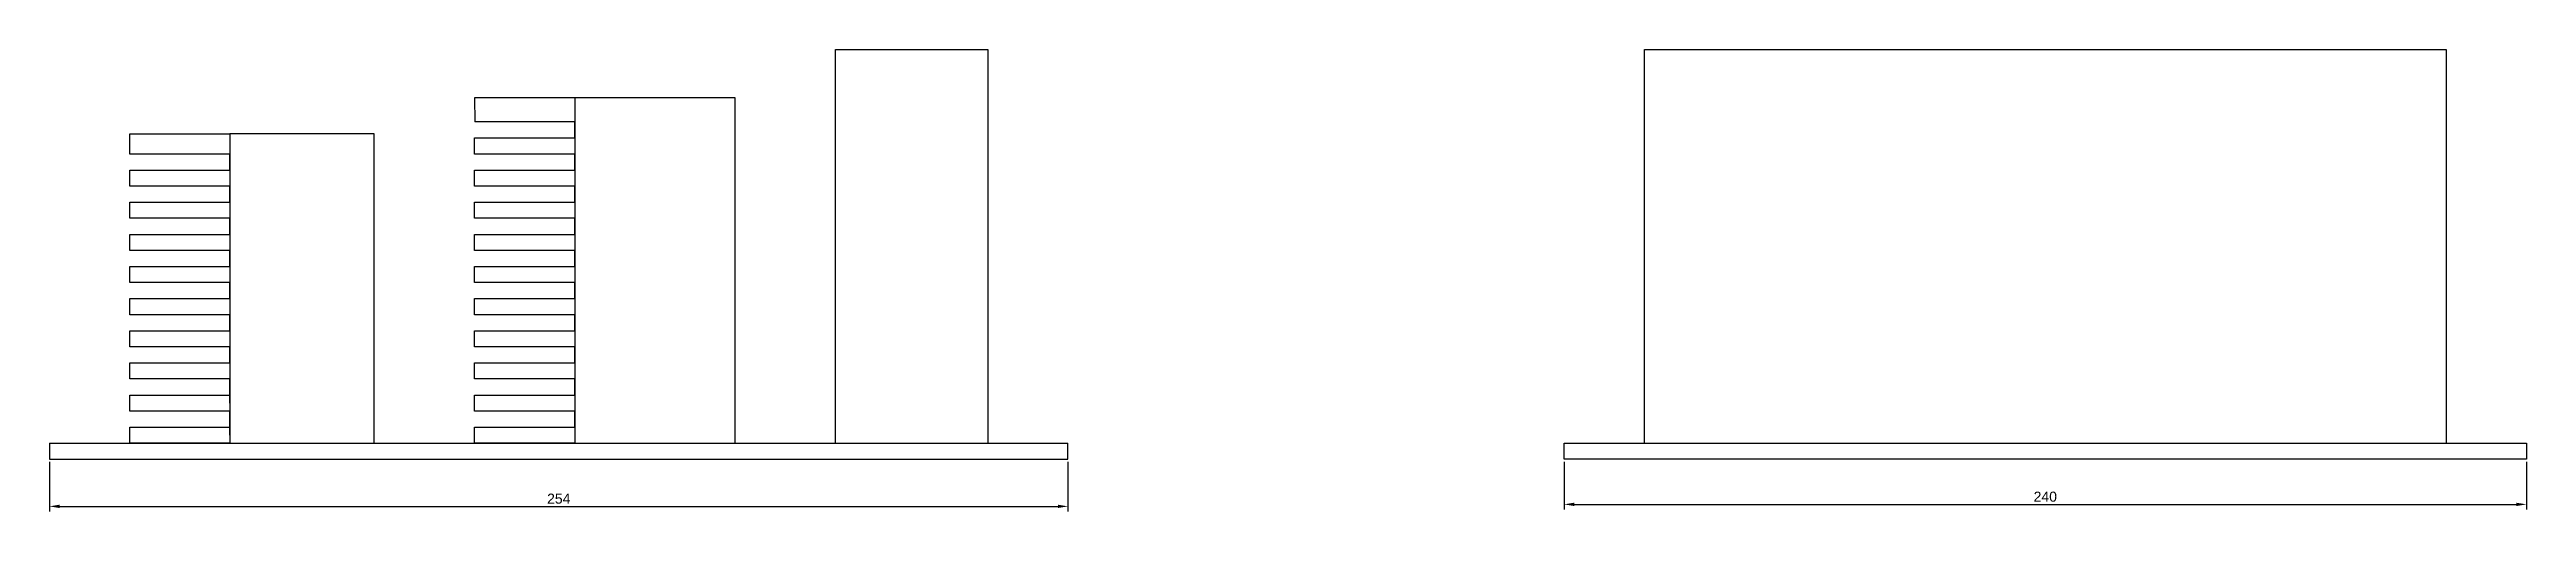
# Model space of a CAD drawing. Header units: millimetres. Extents: x 50 to 668, y 2 to 117.
import ezdxf

# ---------------------------------------------------------------- set-up
doc = ezdxf.new("R2010")
doc.units = ezdxf.units.MM
doc.styles.get("Standard").update_dxf_attribs({"font": 'arial.ttf'})
doc.dimstyles.new('ISO-25', dxfattribs={"dimtxt": 2.5, "dimasz": 2.5, "dimexe": 1.25, "dimexo": 0.625, "dimtad": 1, "dimtxsty": 'Standard', "dimcen": 2.5, "dimadec": 0, "dimazin": 0, "dimtfac": 1, "dimtmove": 0, "dimatfit": 3, "dimfxl": 1, "dimarcsym": 0})

# ---------------------------------------------------------------- blocks, each defined once
blk = doc.blocks.new('*D2')
at = {"color": 0, "lineweight": -2, "transparency": 16777216}
for p, q in [((427.75, 14.7), (427.75, 2.85)), ((667.75, 14.7), (667.75, 2.85)), ((430.25, 4.1), (665.25, 4.1))]:
    blk.add_line(p, q, dxfattribs=at)
at = {"color": 0, "transparency": 16777216}
for points in [[(430.25, 4.51), (430.25, 3.68), (427.75, 4.1)], [(665.25, 4.51), (665.25, 3.68), (667.75, 4.1)]]:
    blk.add_solid(points, dxfattribs=at)
at = {"layer": 'Defpoints', "color": 0, "transparency": 16777216}
for p in [(427.75, 15.33), (667.75, 15.33), (667.75, 4.1)]:
    blk.add_point(p, dxfattribs=at)
at = {"color": 0, "transparency": 16777216, "insert": (547.75, 6), "char_height": 2.5, "attachment_point": 5}
blk.add_mtext('240', dxfattribs=at)
blk = doc.blocks.new('*D3')
at = {"color": 0, "lineweight": -2, "transparency": 16777216}
for p, q in [((50, 14.7), (50, 2.35)), ((304, 14.7), (304, 2.35)), ((52.5, 3.6), (301.5, 3.6))]:
    blk.add_line(p, q, dxfattribs=at)
at = {"color": 0, "transparency": 16777216}
for points in [[(52.5, 4.02), (52.5, 3.19), (50, 3.6)], [(301.5, 4.02), (301.5, 3.19), (304, 3.6)]]:
    blk.add_solid(points, dxfattribs=at)
at = {"layer": 'Defpoints', "color": 0, "transparency": 16777216}
for p in [(50, 15.33), (304, 15.33), (304, 3.6)]:
    blk.add_point(p, dxfattribs=at)
at = {"color": 0, "transparency": 16777216, "insert": (177, 5.51), "char_height": 2.5, "attachment_point": 5}
blk.add_mtext('254', dxfattribs=at)

msp = doc.modelspace()

# ---------------------------------------------------------------- linework, layer by layer
for p, q in [((245.996, 19.326), (245.996, 117.326)), ((245.996, 117.326), (283.996, 117.326)), ((283.996, 117.326), (283.996, 19.326)), ((447.75, 19.326), (447.75, 117.326)), ((447.75, 117.326), (647.75, 117.326)), ((647.75, 117.326), (647.75, 19.326)), ((180.996, 105.326), (155.996, 105.326)), ((155.996, 105.326), (156.027, 99.326)), ((220.996, 105.326), (180.996, 105.326)), ((180.996, 105.326), (180.996, 19.326)), ((220.996, 19.326), (220.996, 105.326)), ((181.027, 99.326), (156.027, 99.326)), ((180.996, 95.326), (181.027, 99.326)), ((69.996, 91.326), (69.996, 96.326)), ((69.996, 96.326), (94.996, 96.326)), ((130.996, 96.326), (94.996, 96.326)), ((94.996, 96.326), (94.996, 19.326)), ((130.996, 19.326), (130.996, 96.326)), ((155.996, 91.326), (155.996, 95.326)), ((155.996, 95.326), (180.996, 95.326)), ((94.996, 91.326), (69.996, 91.326)), ((69.996, 83.326), (69.996, 87.326)), ((69.996, 87.326), (94.996, 87.326)), ((94.996, 87.326), (94.996, 91.326)), ((180.996, 91.326), (155.996, 91.326)), ((155.996, 83.326), (155.996, 87.326)), ((155.996, 87.326), (180.996, 87.326)), ((180.996, 87.326), (180.996, 91.326)), ((94.996, 83.326), (69.996, 83.326)), ((94.996, 79.326), (94.996, 83.326)), ((180.996, 83.326), (155.996, 83.326)), ((180.996, 79.326), (180.996, 83.326)), ((69.996, 75.326), (69.996, 79.326)), ((69.996, 79.326), (94.996, 79.326)), ((94.996, 75.326), (69.996, 75.326)), ((94.996, 71.326), (94.996, 75.326)), ((155.996, 75.326), (155.996, 79.326)), ((155.996, 79.326), (180.996, 79.326)), ((180.996, 75.326), (155.996, 75.326)), ((180.996, 71.326), (180.996, 75.326)), ((69.996, 67.326), (69.996, 71.326)), ((69.996, 71.326), (94.996, 71.326)), ((155.996, 67.326), (155.996, 71.326)), ((155.996, 71.326), (180.996, 71.326)), ((94.996, 67.326), (69.996, 67.326)), ((69.996, 59.326), (69.996, 63.326)), ((69.996, 63.326), (94.996, 63.326)), ((94.996, 63.326), (94.996, 67.326)), ((180.996, 67.326), (155.996, 67.326)), ((155.996, 59.326), (155.996, 63.326)), ((155.996, 63.326), (180.996, 63.326)), ((180.996, 63.326), (180.996, 67.326)), ((94.996, 59.326), (69.996, 59.326)), ((94.996, 55.326), (94.996, 59.326)), ((180.996, 59.326), (155.996, 59.326)), ((180.996, 55.326), (180.996, 59.326)), ((69.996, 51.326), (69.996, 55.326)), ((69.996, 55.326), (94.996, 55.326)), ((94.996, 51.326), (69.996, 51.326)), ((94.996, 47.326), (94.996, 51.326)), ((155.996, 51.326), (155.996, 55.326)), ((155.996, 55.326), (180.996, 55.326)), ((180.996, 51.326), (155.996, 51.326)), ((180.996, 47.326), (180.996, 51.326)), ((69.996, 43.326), (69.996, 47.326)), ((69.996, 47.326), (94.996, 47.326)), ((94.996, 43.326), (69.996, 43.326)), ((94.996, 39.326), (94.996, 43.326)), ((155.996, 43.326), (155.996, 47.326)), ((155.996, 47.326), (180.996, 47.326)), ((180.996, 43.326), (155.996, 43.326)), ((180.996, 39.326), (180.996, 43.326)), ((69.996, 35.326), (69.996, 39.326)), ((69.996, 39.326), (94.996, 39.326)), ((155.996, 35.326), (155.996, 39.326)), ((155.996, 39.326), (180.996, 39.326)), ((94.996, 35.326), (69.996, 35.326)), ((69.996, 27.326), (69.996, 31.326)), ((69.996, 31.326), (94.996, 31.326)), ((94.996, 33.326), (94.996, 35.326)), ((94.996, 31.326), (94.996, 35.326)), ((94.996, 29.326), (94.996, 31.326)), ((180.996, 35.326), (155.996, 35.326)), ((155.996, 27.326), (155.996, 31.326)), ((155.996, 31.326), (180.996, 31.326)), ((180.996, 31.326), (180.996, 35.326)), ((94.996, 27.326), (69.996, 27.326)), ((94.996, 25.326), (94.996, 27.326)), ((94.996, 23.326), (94.996, 27.326)), ((180.996, 27.326), (155.996, 27.326)), ((180.996, 23.326), (180.996, 27.326)), ((49.996, 19.326), (69.996, 19.326)), ((49.996, 19.326), (69.996, 19.326)), ((49.996, 19.326), (303.996, 19.326)), ((49.996, 19.326), (49.996, 15.326)), ((69.996, 19.326), (69.996, 23.326)), ((69.996, 23.326), (94.996, 23.326)), ((69.996, 19.326), (105.996, 19.326)), ((69.996, 19.326), (130.996, 19.326)), ((94.996, 19.326), (69.996, 19.326)), ((94.996, 21.326), (94.996, 23.326)), ((130.996, 19.326), (155.996, 19.326)), ((155.996, 19.326), (155.996, 23.326)), ((155.996, 23.326), (180.996, 23.326)), ((155.996, 19.326), (180.996, 19.326)), ((180.996, 19.326), (155.996, 19.326)), ((180.996, 19.326), (220.996, 19.326)), ((220.996, 19.326), (245.996, 19.326)), ((283.996, 19.326), (303.996, 19.326)), ((303.996, 15.326), (303.996, 19.326)), ((427.75, 19.326), (447.75, 19.326)), ((427.75, 15.326), (427.75, 19.326)), ((447.75, 19.326), (647.75, 19.326)), ((647.75, 19.326), (667.75, 19.326)), ((667.75, 19.326), (667.75, 15.326)), ((49.996, 15.326), (303.996, 15.326)), ((667.75, 15.326), (427.75, 15.326))]:
    msp.add_line(p, q)

# ---------------------------------------------------------------- dimensions: what is measured, and where the dimension line sits
dim = msp.add_linear_dim(base=(303.996, 3.604), p1=(49.996, 15.326), p2=(303.996, 15.326), dimstyle='ISO-25')
dim.commit()
dim.dimension.update_dxf_attribs({"geometry": '*D3', "text_midpoint": (176.996, 5.505)})
dim = msp.add_aligned_dim(p1=(427.75, 15.326), p2=(667.75, 15.326), distance=-11.228, dimstyle='ISO-25')
dim.commit()
dim.dimension.update_dxf_attribs({"geometry": '*D2', "text_midpoint": (547.75, 5.999)})

doc.saveas('drawing.dxf')
